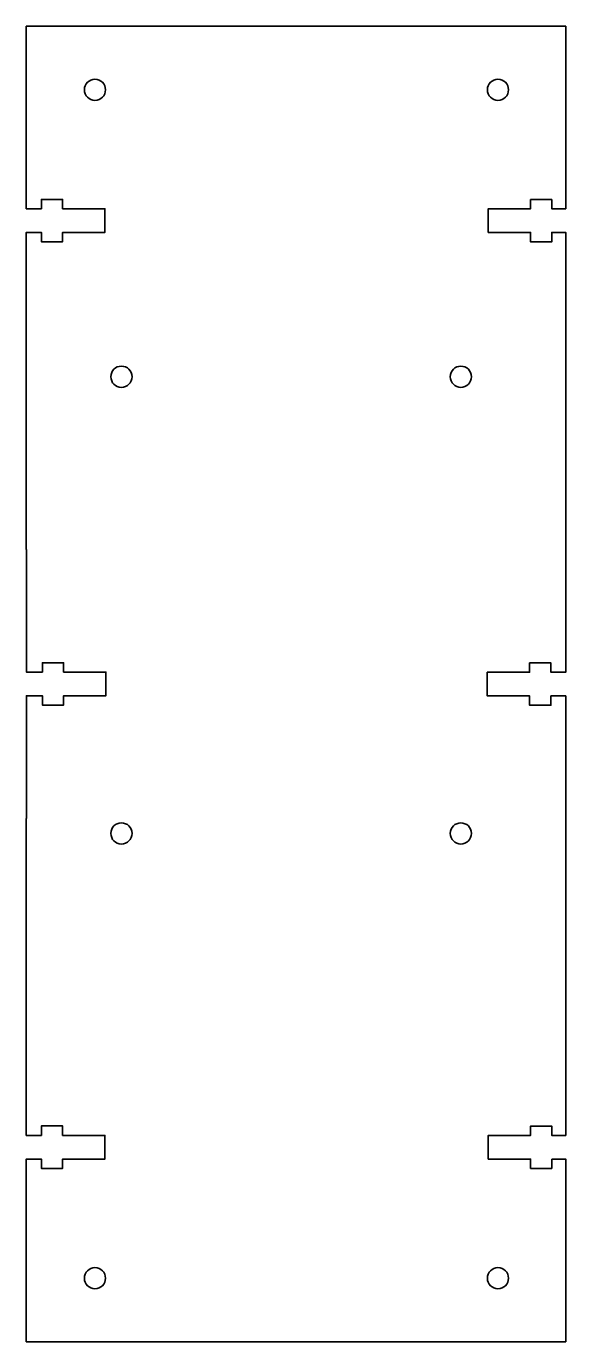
# Model space of a CAD drawing. Header units: inches. Extents: x 5.39 to 9.4, y -21.25 to -11.48.
import ezdxf

# ---------------------------------------------------------------- set-up
doc = ezdxf.new("R2010")
doc.units = ezdxf.units.IN
doc.header["$MEASUREMENT"] = 0
doc.layers.add('Panels', color=7, linetype='Continuous')

msp = doc.modelspace()

# ---------------------------------------------------------------- linework, layer by layer
at = {"layer": 'Panels', "color": 250, "lineweight": 35}
msp.add_lwpolyline([(9.2933, -19.8927), (9.2933, -19.9626), (9.1358, -19.9626), (9.1358, -19.8927), (8.8209, -19.8927), (8.8209, -19.7165), (9.1358, -19.7165), (9.1358, -19.6476), (9.2933, -19.6476), (9.2933, -19.7165), (9.3969, -19.7165), (9.3969, -16.451), (9.2864, -16.451), (9.2864, -16.5208), (9.1289, -16.5208), (9.1289, -16.451), (8.8139, -16.451), (8.8139, -16.2748), (9.1289, -16.2748), (9.1289, -16.2059), (9.2864, -16.2059), (9.2864, -16.2748), (9.3969, -16.2748), (9.3969, -13.0075), (9.2933, -13.0075), (9.2933, -13.0774), (9.1358, -13.0774), (9.1358, -13.0075), (8.8209, -13.0075), (8.8209, -12.8313), (9.1358, -12.8313), (9.1358, -12.7624), (9.2933, -12.7624), (9.2933, -12.8313), (9.3969, -12.8313), (9.3969, -11.4753), (5.3876, -11.4753), (5.3876, -12.4197), (5.3887, -12.4199), (5.3876, -12.4199), (5.3876, -12.8313), (5.4999, -12.8313), (5.4999, -12.7614), (5.6574, -12.7614), (5.6574, -12.8313), (5.9724, -12.8313), (5.9724, -13.0075), (5.6574, -13.0075), (5.6574, -13.0764), (5.4999, -13.0764), (5.4999, -13.0075), (5.3876, -13.0075), (5.3876, -15.3625), (5.3887, -15.3625), (5.3887, -16.274), (5.5069, -16.274), (5.5069, -16.2041), (5.6643, -16.2041), (5.6643, -16.274), (5.9793, -16.274), (5.9793, -16.4502), (5.6643, -16.4502), (5.6643, -16.5191), (5.5069, -16.5191), (5.5069, -16.4502), (5.3887, -16.4502), (5.3887, -17.3625), (5.3876, -17.3625), (5.3876, -19.3049), (5.3887, -19.3051), (5.3876, -19.3051), (5.3876, -19.7165), (5.4999, -19.7165), (5.4999, -19.6467), (5.6574, -19.6467), (5.6574, -19.7165), (5.9724, -19.7165), (5.9724, -19.8928), (5.6574, -19.8928), (5.6574, -19.9616), (5.4999, -19.9616), (5.4999, -19.8928), (5.3876, -19.8928), (5.3876, -21.2496), (9.3969, -21.2496), (9.3969, -19.8927), (9.2933, -19.8927)], dxfattribs=at)
for points in [[(5.8979, -12.0259), (5.8544, -12.0259), (5.8192, -11.9906), (5.8192, -11.9471), (5.8192, -11.9036), (5.8544, -11.8684), (5.8979, -11.8684), (5.9414, -11.8684), (5.9766, -11.9036), (5.9766, -11.9471), (5.9766, -11.9906), (5.9414, -12.0259), (5.8979, -12.0259)], [(8.8932, -11.8684), (8.9367, -11.8684), (8.9719, -11.9036), (8.9719, -11.9471), (8.9719, -11.9906), (8.9367, -12.0259), (8.8932, -12.0259), (8.8497, -12.0259), (8.8145, -11.9906), (8.8145, -11.9471), (8.8145, -11.9036), (8.8497, -11.8684), (8.8932, -11.8684)], [(6.0947, -14.1582), (6.0513, -14.1582), (6.016, -14.123), (6.016, -14.0795), (6.016, -14.036), (6.0513, -14.0007), (6.0947, -14.0007), (6.1382, -14.0007), (6.1735, -14.036), (6.1735, -14.0795), (6.1735, -14.123), (6.1382, -14.1582), (6.0947, -14.1582)], [(8.6176, -14.1582), (8.5741, -14.1582), (8.5389, -14.123), (8.5389, -14.0795), (8.5389, -14.036), (8.5741, -14.0007), (8.6176, -14.0007), (8.6611, -14.0007), (8.6963, -14.036), (8.6963, -14.0795), (8.6963, -14.123), (8.6611, -14.1582), (8.6176, -14.1582)], [(6.0947, -17.5517), (6.0513, -17.5517), (6.016, -17.5164), (6.016, -17.473), (6.016, -17.4295), (6.0513, -17.3942), (6.0947, -17.3942), (6.1382, -17.3942), (6.1735, -17.4295), (6.1735, -17.473), (6.1735, -17.5164), (6.1382, -17.5517), (6.0947, -17.5517)], [(8.6176, -17.5517), (8.5741, -17.5517), (8.5389, -17.5164), (8.5389, -17.473), (8.5389, -17.4295), (8.5741, -17.3942), (8.6176, -17.3942), (8.6611, -17.3942), (8.6963, -17.4295), (8.6963, -17.473), (8.6963, -17.5164), (8.6611, -17.5517), (8.6176, -17.5517)], [(5.8979, -20.8566), (5.8544, -20.8566), (5.8192, -20.8213), (5.8192, -20.7779), (5.8192, -20.7344), (5.8544, -20.6991), (5.8979, -20.6991), (5.9414, -20.6991), (5.9766, -20.7344), (5.9766, -20.7779), (5.9766, -20.8213), (5.9414, -20.8566), (5.8979, -20.8566)], [(8.8932, -20.8566), (8.8497, -20.8566), (8.8145, -20.8213), (8.8145, -20.7779), (8.8145, -20.7344), (8.8497, -20.6991), (8.8932, -20.6991), (8.9367, -20.6991), (8.9719, -20.7344), (8.9719, -20.7779), (8.9719, -20.8213), (8.9367, -20.8566), (8.8932, -20.8566)]]:
    msp.add_open_spline(points, degree=3, knots=[0, 0, 0, 0, 1, 1, 1, 2, 2, 2, 3, 3, 3, 4, 4, 4, 4], dxfattribs=at)

doc.saveas('drawing.dxf')
